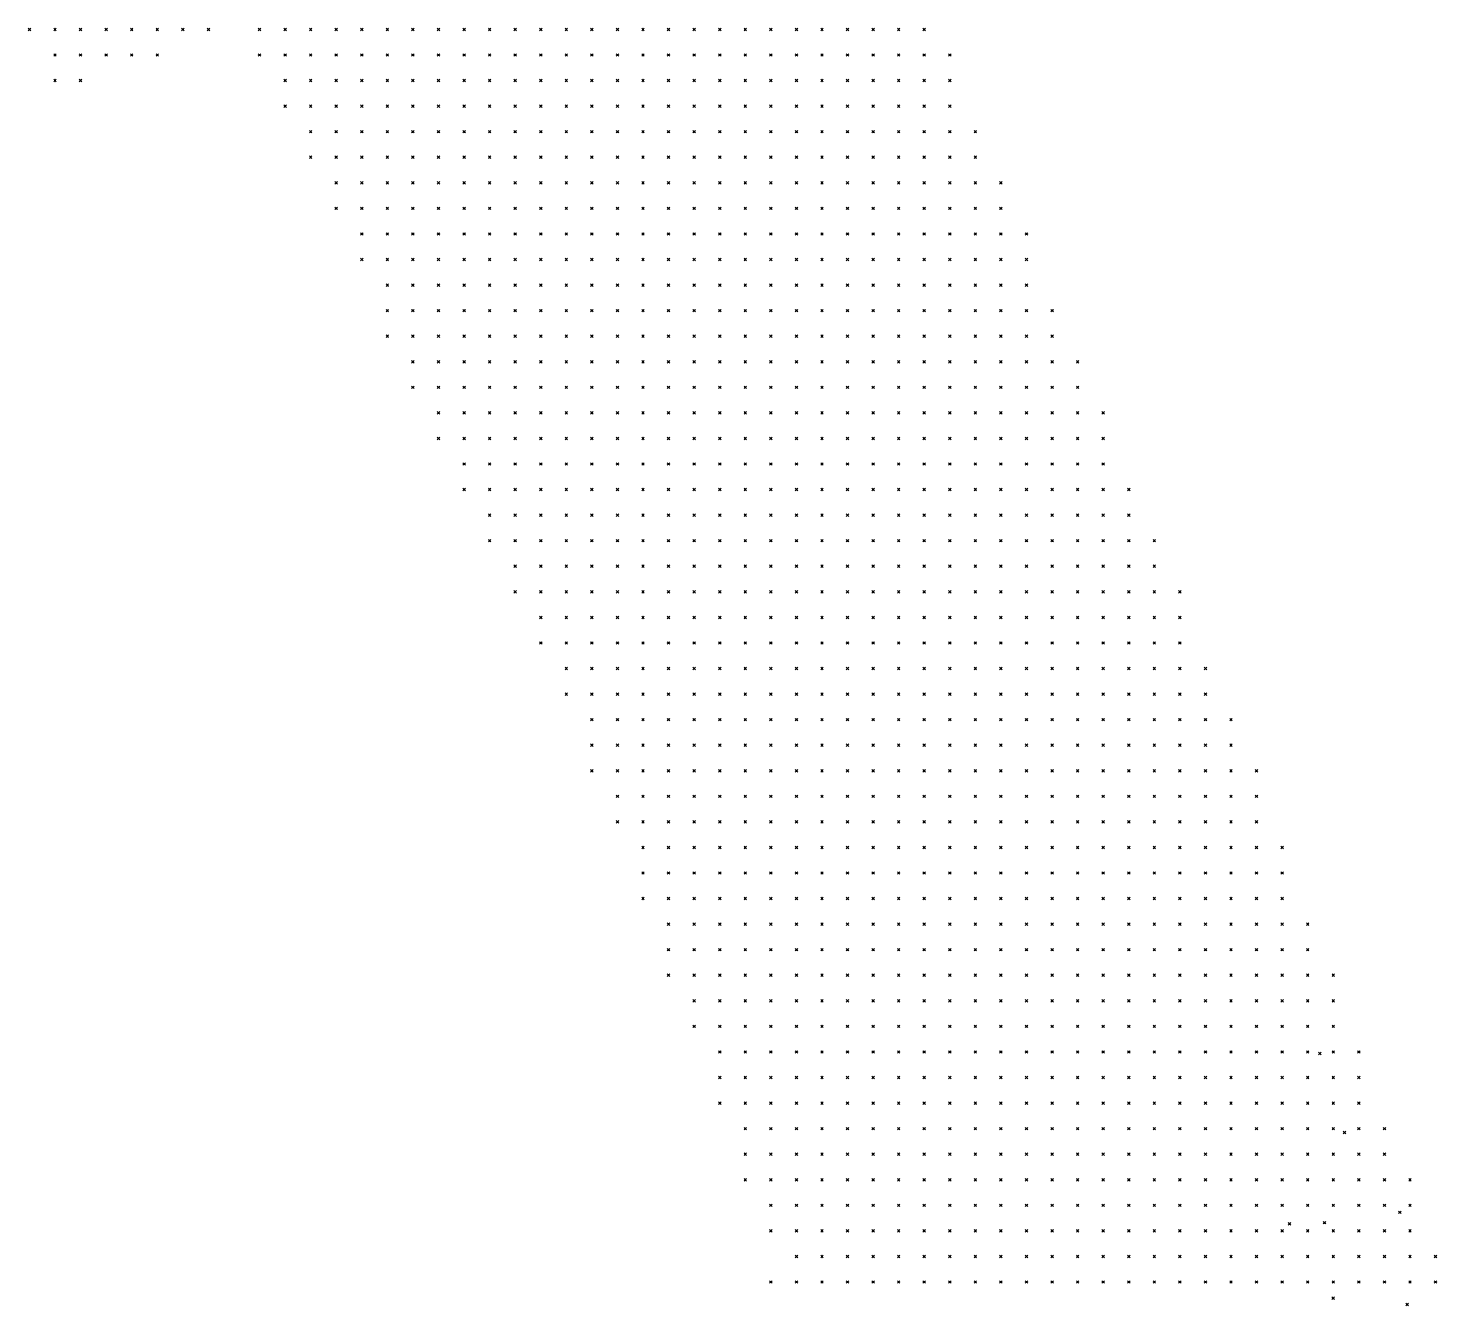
# Model space of a CAD drawing. Header units: metres. Extents: x 441556 to 446409, y 432338 to 461058.
# Drawn here: x 444950.2 to 445115.5, y 441809.6 to 441959.5 of the extents above; entities that cross this region are included whole.
import ezdxf

# ---------------------------------------------------------------- set-up
doc = ezdxf.new("R2010")
doc.units = ezdxf.units.M
doc.header["$MEASUREMENT"] = 0
doc.header["$PDMODE"] = 35
doc.header["$PDSIZE"] = 0.15
doc.layers.add('DTM-NOK-RevN_LIDAR_co_lidar', color=91, linetype='Continuous', lineweight=0)
doc.layers.add('DTM-NOK-RevN_RTK', color=32, linetype='Continuous', lineweight=0)

msp = doc.modelspace()

# ---------------------------------------------------------------- linework, layer by layer
at = {"layer": 'DTM-NOK-RevN_LIDAR_co_lidar'}
for p in [(444950.354, 441959.346, 333.88), (444953.354, 441959.346, 333.846), (444956.353, 441959.346, 333.7), (444959.352, 441959.346, 333.612), (444962.352, 441959.346, 333.556), (444965.351, 441959.346, 333.526), (444968.35, 441959.346, 333.519), (444971.35, 441959.346, 333.604), (444977.348, 441959.346, 333.695), (444980.348, 441959.346, 333.792), (444983.347, 441959.346, 333.913), (444986.346, 441959.346, 334.104), (444989.346, 441959.346, 334.391), (444992.345, 441959.346, 334.642), (444995.344, 441959.346, 334.699), (444998.344, 441959.346, 334.693), (445001.343, 441959.346, 334.7), (445004.342, 441959.346, 334.786), (445007.342, 441959.346, 334.946), (445010.341, 441959.346, 334.888), (445013.34, 441959.346, 334.859), (445016.34, 441959.346, 334.793), (445019.339, 441959.346, 334.622), (445022.339, 441959.346, 334.366), (445025.338, 441959.346, 334.035), (445028.337, 441959.346, 333.934), (445031.337, 441959.346, 333.906), (445034.336, 441959.346, 333.888), (445037.335, 441959.346, 333.884), (445040.335, 441959.346, 333.89), (445043.334, 441959.346, 333.914), (445046.333, 441959.346, 333.944), (445049.333, 441959.346, 333.966), (445052.332, 441959.346, 333.992), (445055.331, 441959.346, 334.039), (444953.354, 441956.347, 333.887), (444956.353, 441956.347, 333.7), (444959.352, 441956.347, 333.596), (444962.352, 441956.347, 333.562), (444965.351, 441956.347, 333.585), (444977.348, 441956.347, 333.672), (444980.348, 441956.347, 333.751), (444983.347, 441956.347, 333.842), (444986.346, 441956.347, 333.994), (444989.346, 441956.347, 334.235), (444992.345, 441956.347, 334.454), (444995.344, 441956.347, 334.561), (444998.344, 441956.347, 334.602), (445001.343, 441956.347, 334.62), (445004.342, 441956.347, 334.687), (445007.342, 441956.347, 334.89), (445010.341, 441956.347, 334.792), (445013.34, 441956.347, 334.779), (445016.34, 441956.347, 334.699), (445019.339, 441956.347, 334.525), (445022.339, 441956.347, 334.42), (445025.338, 441956.347, 334.203), (445028.337, 441956.347, 334.044), (445031.337, 441956.347, 333.933), (445034.336, 441956.347, 333.884), (445037.335, 441956.347, 333.878), (445040.335, 441956.347, 333.892), (445043.334, 441956.347, 333.971), (445046.333, 441956.347, 334.046), (445049.333, 441956.347, 334.05), (445052.332, 441956.347, 334.051), (445055.331, 441956.347, 334.078), (445058.331, 441956.347, 334.096), (444953.354, 441953.348, 333.883), (444956.353, 441953.348, 333.718), (444980.348, 441953.348, 333.705), (444983.347, 441953.348, 333.793), (444986.346, 441953.348, 333.917), (444989.346, 441953.348, 334.099), (444992.345, 441953.348, 334.271), (444995.344, 441953.348, 334.341), (444998.344, 441953.348, 334.387), (445001.343, 441953.348, 334.463), (445004.342, 441953.348, 334.518), (445007.342, 441953.348, 334.665), (445010.341, 441953.348, 334.721), (445013.34, 441953.348, 334.668), (445016.34, 441953.348, 334.594), (445019.339, 441953.348, 334.46), (445022.339, 441953.348, 334.347), (445025.338, 441953.348, 334.299), (445028.337, 441953.348, 334.193), (445031.337, 441953.348, 334.017), (445034.336, 441953.348, 333.928), (445037.335, 441953.348, 333.892), (445040.335, 441953.348, 333.905), (445043.334, 441953.348, 334.022), (445046.333, 441953.348, 334.144), (445049.333, 441953.348, 334.169), (445052.332, 441953.348, 334.153), (445055.331, 441953.348, 334.144), (445058.331, 441953.348, 334.118), (444980.348, 441950.348, 333.662), (444983.347, 441950.348, 333.752), (444986.346, 441950.348, 333.861), (444989.346, 441950.348, 334.042), (444992.345, 441950.348, 334.237), (444995.344, 441950.348, 334.209), (444998.344, 441950.348, 334.199), (445001.343, 441950.348, 334.282), (445004.342, 441950.348, 334.343), (445007.342, 441950.348, 334.478), (445010.341, 441950.348, 334.584), (445013.34, 441950.348, 334.477), (445016.34, 441950.348, 334.457), (445019.339, 441950.348, 334.348), (445022.339, 441950.348, 334.294), (445025.338, 441950.348, 334.257), (445028.337, 441950.348, 334.252), (445031.337, 441950.348, 334.142), (445034.336, 441950.348, 334.005), (445037.335, 441950.348, 333.922), (445040.335, 441950.348, 333.926), (445043.334, 441950.348, 334.048), (445046.333, 441950.348, 334.206), (445049.333, 441950.348, 334.239), (445052.332, 441950.348, 334.175), (445055.331, 441950.348, 334.143), (445058.331, 441950.348, 334.102), (444983.347, 441947.349, 333.706), (444986.346, 441947.349, 333.811), (444989.346, 441947.349, 333.944), (444992.345, 441947.349, 334.067), (444995.344, 441947.349, 334.082), (444998.344, 441947.349, 334.108), (445001.343, 441947.349, 334.12), (445004.342, 441947.349, 334.217), (445007.342, 441947.349, 334.294), (445010.341, 441947.349, 334.39), (445013.34, 441947.349, 334.265), (445016.34, 441947.349, 334.281), (445019.339, 441947.349, 334.229), (445022.339, 441947.349, 334.197), (445025.338, 441947.349, 334.179), (445028.337, 441947.349, 334.173), (445031.337, 441947.349, 334.262), (445034.336, 441947.349, 334.122), (445037.335, 441947.349, 333.977), (445040.335, 441947.349, 333.96), (445043.334, 441947.349, 334.066), (445046.333, 441947.349, 334.243), (445049.333, 441947.349, 334.252), (445052.332, 441947.349, 334.135), (445055.331, 441947.349, 334.137), (445058.331, 441947.349, 334.127), (445061.33, 441947.349, 334.132), (444983.347, 441944.35, 333.67), (444986.346, 441944.35, 333.754), (444989.346, 441944.35, 333.873), (444992.345, 441944.35, 333.957), (444995.344, 441944.35, 333.993), (444998.344, 441944.35, 334.081), (445001.343, 441944.35, 334.104), (445004.342, 441944.35, 334.122), (445007.342, 441944.35, 334.192), (445010.341, 441944.35, 334.517), (445013.34, 441944.35, 334.329), (445016.34, 441944.35, 334.214), (445019.339, 441944.35, 334.2), (445022.339, 441944.35, 334.191), (445025.338, 441944.35, 334.189), (445028.337, 441944.35, 334.201), (445031.337, 441944.35, 334.364), (445034.336, 441944.35, 334.297), (445037.335, 441944.35, 334.081), (445040.335, 441944.35, 333.974), (445043.334, 441944.35, 333.976), (445046.333, 441944.35, 334.128), (445049.333, 441944.35, 334.267), (445052.332, 441944.35, 334.218), (445055.331, 441944.35, 334.155), (445058.331, 441944.35, 334.126), (445061.33, 441944.35, 334.135), (444986.346, 441941.35, 333.703), (444989.346, 441941.35, 333.819), (444992.345, 441941.35, 333.945), (444995.344, 441941.35, 334.016), (444998.344, 441941.35, 334.111), (445001.343, 441941.35, 334.144), (445004.342, 441941.35, 334.175), (445007.342, 441941.35, 334.371), (445010.341, 441941.35, 334.644), (445013.34, 441941.35, 334.594), (445016.34, 441941.35, 334.299), (445019.339, 441941.35, 334.263), (445022.339, 441941.35, 334.21), (445025.338, 441941.35, 334.247), (445028.337, 441941.35, 334.289), (445031.337, 441941.35, 334.41), (445034.336, 441941.35, 334.455), (445037.335, 441941.35, 334.201), (445040.335, 441941.35, 334.005), (445043.334, 441941.35, 333.977), (445046.333, 441941.35, 334.048), (445049.333, 441941.35, 334.147), (445052.332, 441941.35, 334.188), (445055.331, 441941.35, 334.187), (445058.331, 441941.35, 334.155), (445061.33, 441941.35, 334.159), (445064.329, 441941.35, 334.183), (444986.346, 441938.351, 333.654), (444989.346, 441938.351, 333.741), (444992.345, 441938.351, 333.893), (444995.344, 441938.351, 334.041), (444998.344, 441938.351, 334.162), (445001.343, 441938.351, 334.21), (445004.342, 441938.351, 334.241), (445007.342, 441938.351, 334.484), (445010.341, 441938.351, 334.69), (445013.34, 441938.351, 334.842), (445016.34, 441938.351, 334.667), (445019.339, 441938.351, 334.515), (445022.339, 441938.351, 334.305), (445025.338, 441938.351, 334.436), (445028.337, 441938.351, 334.53), (445031.337, 441938.351, 334.551), (445034.336, 441938.351, 334.553), (445037.335, 441938.351, 334.326), (445040.335, 441938.351, 334.075), (445043.334, 441938.351, 333.983), (445046.333, 441938.351, 334.006), (445049.333, 441938.351, 334.068), (445052.332, 441938.351, 334.176), (445055.331, 441938.351, 334.268), (445058.331, 441938.351, 334.214), (445061.33, 441938.351, 334.178), (445064.329, 441938.351, 334.228), (444989.346, 441935.351, 333.703), (444992.345, 441935.351, 333.855), (444995.344, 441935.351, 334.067), (444998.344, 441935.351, 334.238), (445001.343, 441935.351, 334.322), (445004.342, 441935.351, 334.438), (445007.342, 441935.351, 334.713), (445010.341, 441935.351, 334.783), (445013.34, 441935.351, 334.865), (445016.34, 441935.351, 334.873), (445019.339, 441935.351, 334.699), (445022.339, 441935.351, 334.595), (445025.338, 441935.351, 334.568), (445028.337, 441935.351, 334.572), (445031.337, 441935.351, 334.596), (445034.336, 441935.351, 334.613), (445037.335, 441935.351, 334.52), (445040.335, 441935.351, 334.289), (445043.334, 441935.351, 334.09), (445046.333, 441935.351, 334.004), (445049.333, 441935.351, 333.979), (445052.332, 441935.351, 334.056), (445055.331, 441935.351, 334.213), (445058.331, 441935.351, 334.245), (445061.33, 441935.351, 334.229), (445064.329, 441935.351, 334.361), (445067.329, 441935.351, 334.367), (444989.346, 441932.352, 333.672), (444992.345, 441932.352, 333.779), (444995.344, 441932.352, 333.958), (444998.344, 441932.352, 334.306), (445001.343, 441932.352, 334.582), (445004.342, 441932.352, 334.664), (445007.342, 441932.352, 334.836), (445010.341, 441932.352, 334.858), (445013.34, 441932.352, 334.863), (445016.34, 441932.352, 334.897), (445019.339, 441932.352, 334.869), (445022.339, 441932.352, 334.8), (445025.338, 441932.352, 334.653), (445028.337, 441932.352, 334.587), (445031.337, 441932.352, 334.6), (445034.336, 441932.352, 334.655), (445037.335, 441932.352, 334.558), (445040.335, 441932.352, 334.437), (445043.334, 441932.352, 334.235), (445046.333, 441932.352, 334.051), (445049.333, 441932.352, 334.027), (445052.332, 441932.352, 334.093), (445055.331, 441932.352, 334.2), (445058.331, 441932.352, 334.271), (445061.33, 441932.352, 334.339), (445064.329, 441932.352, 334.455), (445067.329, 441932.352, 334.504), (444992.345, 441929.353, 333.735), (444995.344, 441929.353, 333.884), (444998.344, 441929.353, 334.2), (445001.343, 441929.353, 334.679), (445004.342, 441929.353, 334.758), (445007.342, 441929.353, 334.884), (445010.341, 441929.353, 334.857), (445013.34, 441929.353, 334.873), (445016.34, 441929.353, 334.898), (445019.339, 441929.353, 334.927), (445022.339, 441929.353, 334.825), (445025.338, 441929.353, 334.683), (445028.337, 441929.353, 334.593), (445031.337, 441929.353, 334.568), (445034.336, 441929.353, 334.535), (445037.335, 441929.353, 334.495), (445040.335, 441929.353, 334.524), (445043.334, 441929.353, 334.371), (445046.333, 441929.353, 334.105), (445049.333, 441929.353, 333.982), (445052.332, 441929.353, 333.99), (445055.331, 441929.353, 334.103), (445058.331, 441929.353, 334.232), (445061.33, 441929.353, 334.27), (445064.329, 441929.353, 334.354), (445067.329, 441929.353, 334.456), (444992.345, 441926.353, 333.667), (444995.344, 441926.353, 333.838), (444998.344, 441926.353, 334.225), (445001.343, 441926.353, 334.709), (445004.342, 441926.353, 334.754), (445007.342, 441926.353, 335.061), (445010.341, 441926.353, 334.838), (445013.34, 441926.353, 334.863), (445016.34, 441926.353, 334.969), (445019.339, 441926.353, 335.083), (445022.339, 441926.353, 334.807), (445025.338, 441926.353, 334.634), (445028.337, 441926.353, 334.59), (445031.337, 441926.353, 334.601), (445034.336, 441926.353, 334.433), (445037.335, 441926.353, 334.406), (445040.335, 441926.353, 334.492), (445043.334, 441926.353, 334.457), (445046.333, 441926.353, 334.242), (445049.333, 441926.353, 334.062), (445052.332, 441926.353, 334.039), (445055.331, 441926.353, 334.076), (445058.331, 441926.353, 334.154), (445061.33, 441926.353, 334.187), (445064.329, 441926.353, 334.301), (445067.329, 441926.353, 334.314), (445070.328, 441926.353, 334.299), (444992.345, 441923.354, 333.674), (444995.344, 441923.354, 333.8), (444998.344, 441923.354, 334.076), (445001.343, 441923.354, 334.418), (445004.342, 441923.354, 334.577), (445007.342, 441923.354, 335.029), (445010.341, 441923.354, 334.719), (445013.34, 441923.354, 334.807), (445016.34, 441923.354, 335.485), (445019.339, 441923.354, 335.067), (445022.339, 441923.354, 334.801), (445025.338, 441923.354, 334.629), (445028.337, 441923.354, 334.567), (445031.337, 441923.354, 334.613), (445034.336, 441923.354, 334.586), (445037.335, 441923.354, 334.559), (445040.335, 441923.354, 334.57), (445043.334, 441923.354, 334.529), (445046.333, 441923.354, 334.36), (445049.333, 441923.354, 334.194), (445052.332, 441923.354, 334.107), (445055.331, 441923.354, 334.056), (445058.331, 441923.354, 334.126), (445061.33, 441923.354, 334.196), (445064.329, 441923.354, 334.31), (445067.329, 441923.354, 334.341), (445070.328, 441923.354, 334.282), (444995.344, 441920.355, 333.74), (444998.344, 441920.355, 333.886), (445001.343, 441920.355, 334.189), (445004.342, 441920.355, 334.413), (445007.342, 441920.355, 334.586), (445010.341, 441920.355, 334.621), (445013.34, 441920.355, 334.83), (445016.34, 441920.355, 334.902), (445019.339, 441920.355, 334.838), (445022.339, 441920.355, 334.869), (445025.338, 441920.355, 334.854), (445028.337, 441920.355, 334.517), (445031.337, 441920.355, 334.406), (445034.336, 441920.355, 334.548), (445037.335, 441920.355, 334.557), (445040.335, 441920.355, 334.729), (445043.334, 441920.355, 334.826), (445046.333, 441920.355, 334.669), (445049.333, 441920.355, 334.47), (445052.332, 441920.355, 334.227), (445055.331, 441920.355, 334.032), (445058.331, 441920.355, 334.068), (445061.33, 441920.355, 334.177), (445064.329, 441920.355, 334.325), (445067.329, 441920.355, 334.298), (445070.328, 441920.355, 334.214), (445073.327, 441920.355, 334.27), (444995.344, 441917.355, 333.704), (444998.344, 441917.355, 333.795), (445001.343, 441917.355, 333.912), (445004.342, 441917.355, 334.102), (445007.342, 441917.355, 334.185), (445010.341, 441917.355, 334.213), (445013.34, 441917.355, 334.382), (445016.34, 441917.355, 334.293), (445019.339, 441917.355, 334.571), (445022.339, 441917.355, 334.472), (445025.338, 441917.355, 334.207), (445028.337, 441917.355, 334.061), (445031.337, 441917.355, 334.125), (445034.336, 441917.355, 334.361), (445037.335, 441917.355, 334.551), (445040.335, 441917.355, 334.723), (445043.334, 441917.355, 334.739), (445046.333, 441917.355, 334.586), (445049.333, 441917.355, 334.373), (445052.332, 441917.355, 334.143), (445055.331, 441917.355, 334.036), (445058.331, 441917.355, 334.075), (445061.33, 441917.355, 334.144), (445064.329, 441917.355, 334.27), (445067.329, 441917.355, 334.305), (445070.328, 441917.355, 334.244), (445073.327, 441917.355, 334.398), (444998.344, 441914.356, 333.771), (445001.343, 441914.356, 333.826), (445004.342, 441914.356, 333.859), (445007.342, 441914.356, 333.945), (445010.341, 441914.356, 333.889), (445013.34, 441914.356, 334.063), (445016.34, 441914.356, 333.994), (445019.339, 441914.356, 334.1), (445022.339, 441914.356, 334.05), (445025.338, 441914.356, 333.976), (445028.337, 441914.356, 333.94), (445031.337, 441914.356, 333.943), (445034.336, 441914.356, 333.96), (445037.335, 441914.356, 334.074), (445040.335, 441914.356, 334.183), (445043.334, 441914.356, 334.278), (445046.333, 441914.356, 334.421), (445049.333, 441914.356, 334.315), (445052.332, 441914.356, 334.064), (445055.331, 441914.356, 334.075), (445058.331, 441914.356, 334.096), (445061.33, 441914.356, 334.176), (445064.329, 441914.356, 334.188), (445067.329, 441914.356, 334.262), (445070.328, 441914.356, 334.375), (445073.327, 441914.356, 334.686), (445076.327, 441914.356, 334.829), (444998.344, 441911.357, 333.737), (445001.343, 441911.357, 333.795), (445004.342, 441911.357, 333.846), (445007.342, 441911.357, 333.878), (445010.341, 441911.357, 333.902), (445013.34, 441911.357, 333.971), (445016.34, 441911.357, 333.932), (445019.339, 441911.357, 333.943), (445022.339, 441911.357, 333.967), (445025.338, 441911.357, 333.92), (445028.337, 441911.357, 333.88), (445031.337, 441911.357, 333.851), (445034.336, 441911.357, 333.872), (445037.335, 441911.357, 333.927), (445040.335, 441911.357, 333.971), (445043.334, 441911.357, 334), (445046.333, 441911.357, 334.084), (445049.333, 441911.357, 334.185), (445052.332, 441911.357, 334.299), (445055.331, 441911.357, 334.371), (445058.331, 441911.357, 334.219), (445061.33, 441911.357, 334.143), (445064.329, 441911.357, 334.191), (445067.329, 441911.357, 334.226), (445070.328, 441911.357, 334.516), (445073.327, 441911.357, 334.731), (445076.327, 441911.357, 334.77), (445001.343, 441908.357, 333.773), (445004.342, 441908.357, 333.83), (445007.342, 441908.357, 333.883), (445010.341, 441908.357, 333.89), (445013.34, 441908.357, 333.924), (445016.34, 441908.357, 333.897), (445019.339, 441908.357, 333.859), (445022.339, 441908.357, 333.906), (445025.338, 441908.357, 333.895), (445028.337, 441908.357, 333.873), (445031.337, 441908.357, 333.863), (445034.336, 441908.357, 333.875), (445037.335, 441908.357, 333.901), (445040.335, 441908.357, 333.913), (445043.334, 441908.357, 333.933), (445046.333, 441908.357, 334.047), (445049.333, 441908.357, 334.331), (445052.332, 441908.357, 334.582), (445055.331, 441908.357, 334.604), (445058.331, 441908.357, 334.473), (445061.33, 441908.357, 334.146), (445064.329, 441908.357, 334.139), (445067.329, 441908.357, 334.232), (445070.328, 441908.357, 334.569), (445073.327, 441908.357, 334.715), (445076.327, 441908.357, 334.94), (445001.343, 441905.358, 333.757), (445004.342, 441905.358, 333.812), (445007.342, 441905.358, 333.878), (445010.341, 441905.358, 333.881), (445013.34, 441905.358, 333.839), (445016.34, 441905.358, 333.902), (445019.339, 441905.358, 333.866), (445022.339, 441905.358, 333.906), (445025.338, 441905.358, 333.909), (445028.337, 441905.358, 333.861), (445031.337, 441905.358, 333.874), (445034.336, 441905.358, 333.86), (445037.335, 441905.358, 333.864), (445040.335, 441905.358, 333.875), (445043.334, 441905.358, 333.899), (445046.333, 441905.358, 333.994), (445049.333, 441905.358, 334.252), (445052.332, 441905.358, 334.528), (445055.331, 441905.358, 334.608), (445058.331, 441905.358, 334.496), (445061.33, 441905.358, 334.146), (445064.329, 441905.358, 334.068), (445067.329, 441905.358, 334.161), (445070.328, 441905.358, 334.585), (445073.327, 441905.358, 334.785), (445076.327, 441905.358, 334.983), (445079.326, 441905.358, 334.848), (445004.342, 441902.359, 333.776), (445007.342, 441902.359, 333.84), (445010.341, 441902.359, 333.838), (445013.34, 441902.359, 333.817), (445016.34, 441902.359, 333.8), (445019.339, 441902.359, 333.855), (445022.339, 441902.359, 333.896), (445025.338, 441902.359, 333.885), (445028.337, 441902.359, 333.841), (445031.337, 441902.359, 333.853), (445034.336, 441902.359, 333.877), (445037.335, 441902.359, 333.882), (445040.335, 441902.359, 333.884), (445043.334, 441902.359, 333.9), (445046.333, 441902.359, 333.95), (445049.333, 441902.359, 334.06), (445052.332, 441902.359, 334.275), (445055.331, 441902.359, 334.508), (445058.331, 441902.359, 334.452), (445061.33, 441902.359, 334.128), (445064.329, 441902.359, 334.034), (445067.329, 441902.359, 334.116), (445070.328, 441902.359, 334.48), (445073.327, 441902.359, 334.763), (445076.327, 441902.359, 334.851), (445079.326, 441902.359, 334.722), (445004.342, 441899.359, 333.752), (445007.342, 441899.359, 333.799), (445010.341, 441899.359, 333.755), (445013.34, 441899.359, 333.808), (445016.34, 441899.359, 333.734), (445019.339, 441899.359, 333.832), (445022.339, 441899.359, 333.858), (445025.338, 441899.359, 333.82), (445028.337, 441899.359, 333.805), (445031.337, 441899.359, 333.836), (445034.336, 441899.359, 333.875), (445037.335, 441899.359, 333.891), (445040.335, 441899.359, 333.898), (445043.334, 441899.359, 333.925), (445046.333, 441899.359, 333.935), (445049.333, 441899.359, 333.939), (445052.332, 441899.359, 334.05), (445055.331, 441899.359, 334.244), (445058.331, 441899.359, 334.276), (445061.33, 441899.359, 334.116), (445064.329, 441899.359, 334.026), (445067.329, 441899.359, 334.125), (445070.328, 441899.359, 334.395), (445073.327, 441899.359, 334.635), (445076.327, 441899.359, 334.781), (445079.326, 441899.359, 334.745), (445082.325, 441899.359, 334.789), (445007.342, 441896.36, 333.806), (445010.341, 441896.36, 333.809), (445013.34, 441896.36, 333.822), (445016.34, 441896.36, 333.776), (445019.339, 441896.36, 333.768), (445022.339, 441896.36, 333.841), (445025.338, 441896.36, 333.821), (445028.337, 441896.36, 333.815), (445031.337, 441896.36, 333.855), (445034.336, 441896.36, 333.885), (445037.335, 441896.36, 333.897), (445040.335, 441896.36, 333.908), (445043.334, 441896.36, 333.908), (445046.333, 441896.36, 333.892), (445049.333, 441896.36, 333.904), (445052.332, 441896.36, 333.958), (445055.331, 441896.36, 334.016), (445058.331, 441896.36, 334.057), (445061.33, 441896.36, 334.053), (445064.329, 441896.36, 334.018), (445067.329, 441896.36, 334.144), (445070.328, 441896.36, 334.453), (445073.327, 441896.36, 334.691), (445076.327, 441896.36, 334.691), (445079.326, 441896.36, 334.727), (445082.325, 441896.36, 334.77), (445007.342, 441893.361, 333.792), (445010.341, 441893.361, 333.843), (445013.34, 441893.361, 333.85), (445016.34, 441893.361, 333.836), (445019.339, 441893.361, 333.804), (445022.339, 441893.361, 333.877), (445025.338, 441893.361, 333.865), (445028.337, 441893.361, 333.868), (445031.337, 441893.361, 333.855), (445034.336, 441893.361, 333.854), (445037.335, 441893.361, 333.882), (445040.335, 441893.361, 333.915), (445043.334, 441893.361, 333.919), (445046.333, 441893.361, 333.899), (445049.333, 441893.361, 333.902), (445052.332, 441893.361, 333.928), (445055.331, 441893.361, 333.947), (445058.331, 441893.361, 333.974), (445061.33, 441893.361, 333.996), (445064.329, 441893.361, 334.016), (445067.329, 441893.361, 334.116), (445070.328, 441893.361, 334.381), (445073.327, 441893.361, 334.627), (445076.327, 441893.361, 334.596), (445079.326, 441893.361, 334.694), (445082.325, 441893.361, 334.742), (445085.325, 441893.361, 334.731), (445010.341, 441890.361, 333.822), (445013.34, 441890.361, 333.861), (445016.34, 441890.361, 333.869), (445019.339, 441890.361, 333.904), (445022.339, 441890.361, 333.901), (445025.338, 441890.361, 333.844), (445028.337, 441890.361, 333.845), (445031.337, 441890.361, 333.84), (445034.336, 441890.361, 333.847), (445037.335, 441890.361, 333.877), (445040.335, 441890.361, 333.913), (445043.334, 441890.361, 333.941), (445046.333, 441890.361, 333.94), (445049.333, 441890.361, 333.927), (445052.332, 441890.361, 333.929), (445055.331, 441890.361, 333.951), (445058.331, 441890.361, 333.976), (445061.33, 441890.361, 333.981), (445064.329, 441890.361, 334.019), (445067.329, 441890.361, 334.087), (445070.328, 441890.361, 334.223), (445073.327, 441890.361, 334.476), (445076.327, 441890.361, 334.626), (445079.326, 441890.361, 334.677), (445082.325, 441890.361, 334.735), (445085.325, 441890.361, 334.809), (445010.341, 441887.362, 333.855), (445013.34, 441887.362, 333.863), (445016.34, 441887.362, 333.891), (445019.339, 441887.362, 333.872), (445022.339, 441887.362, 333.873), (445025.338, 441887.362, 333.83), (445028.337, 441887.362, 333.825), (445031.337, 441887.362, 333.856), (445034.336, 441887.362, 333.883), (445037.335, 441887.362, 333.901), (445040.335, 441887.362, 333.926), (445043.334, 441887.362, 333.938), (445046.333, 441887.362, 333.94), (445049.333, 441887.362, 333.952), (445052.332, 441887.362, 333.96), (445055.331, 441887.362, 333.961), (445058.331, 441887.362, 333.974), (445061.33, 441887.362, 333.988), (445064.329, 441887.362, 334.014), (445067.329, 441887.362, 334.105), (445070.328, 441887.362, 334.2), (445073.327, 441887.362, 334.445), (445076.327, 441887.362, 334.669), (445079.326, 441887.362, 334.608), (445082.325, 441887.362, 334.694), (445085.325, 441887.362, 334.809), (445013.34, 441884.363, 333.818), (445016.34, 441884.363, 333.897), (445019.339, 441884.363, 333.837), (445022.339, 441884.363, 333.846), (445025.338, 441884.363, 333.863), (445028.337, 441884.363, 333.882), (445031.337, 441884.363, 333.877), (445034.336, 441884.363, 333.883), (445037.335, 441884.363, 333.909), (445040.335, 441884.363, 333.931), (445043.334, 441884.363, 333.936), (445046.333, 441884.363, 333.931), (445049.333, 441884.363, 333.944), (445052.332, 441884.363, 333.969), (445055.331, 441884.363, 333.964), (445058.331, 441884.363, 333.97), (445061.33, 441884.363, 334.012), (445064.329, 441884.363, 334.011), (445067.329, 441884.363, 334.093), (445070.328, 441884.363, 334.177), (445073.327, 441884.363, 334.303), (445076.327, 441884.363, 334.556), (445079.326, 441884.363, 334.489), (445082.325, 441884.363, 334.581), (445085.325, 441884.363, 334.682), (445088.324, 441884.363, 334.691), (445013.34, 441881.363, 333.782), (445016.34, 441881.363, 333.834), (445019.339, 441881.363, 333.843), (445022.339, 441881.363, 333.805), (445025.338, 441881.363, 333.848), (445028.337, 441881.363, 333.878), (445031.337, 441881.363, 333.899), (445034.336, 441881.363, 333.91), (445037.335, 441881.363, 333.917), (445040.335, 441881.363, 333.902), (445043.334, 441881.363, 333.9), (445046.333, 441881.363, 333.922), (445049.333, 441881.363, 333.944), (445052.332, 441881.363, 333.97), (445055.331, 441881.363, 333.988), (445058.331, 441881.363, 333.983), (445061.33, 441881.363, 334.008), (445064.329, 441881.363, 334.022), (445067.329, 441881.363, 334.04), (445070.328, 441881.363, 334.1), (445073.327, 441881.363, 334.176), (445076.327, 441881.363, 334.311), (445079.326, 441881.363, 334.318), (445082.325, 441881.363, 334.433), (445085.325, 441881.363, 334.553), (445088.324, 441881.363, 334.663), (445016.34, 441878.364, 333.733), (445019.339, 441878.364, 333.741), (445022.339, 441878.364, 333.762), (445025.338, 441878.364, 333.856), (445028.337, 441878.364, 333.878), (445031.337, 441878.364, 333.908), (445034.336, 441878.364, 333.877), (445037.335, 441878.364, 333.878), (445040.335, 441878.364, 333.909), (445043.334, 441878.364, 333.931), (445046.333, 441878.364, 333.941), (445049.333, 441878.364, 333.943), (445052.332, 441878.364, 333.971), (445055.331, 441878.364, 334.012), (445058.331, 441878.364, 334.01), (445061.33, 441878.364, 334.022), (445064.329, 441878.364, 334.034), (445067.329, 441878.364, 334.037), (445070.328, 441878.364, 334.06), (445073.327, 441878.364, 334.109), (445076.327, 441878.364, 334.115), (445079.326, 441878.364, 334.12), (445082.325, 441878.364, 334.292), (445085.325, 441878.364, 334.322), (445088.324, 441878.364, 334.463), (445091.323, 441878.364, 334.67), (445016.34, 441875.365, 333.718), (445019.339, 441875.365, 333.745), (445022.339, 441875.365, 333.802), (445025.338, 441875.365, 333.791), (445028.337, 441875.365, 333.817), (445031.337, 441875.365, 333.879), (445034.336, 441875.365, 333.91), (445037.335, 441875.365, 333.915), (445040.335, 441875.365, 333.933), (445043.334, 441875.365, 333.956), (445046.333, 441875.365, 333.981), (445049.333, 441875.365, 333.996), (445052.332, 441875.365, 334.007), (445055.331, 441875.365, 334.022), (445058.331, 441875.365, 334.007), (445061.33, 441875.365, 334.017), (445064.329, 441875.365, 334.037), (445067.329, 441875.365, 334.052), (445070.328, 441875.365, 334.107), (445073.327, 441875.365, 334.167), (445076.327, 441875.365, 334.19), (445079.326, 441875.365, 334.148), (445082.325, 441875.365, 334.2), (445085.325, 441875.365, 334.258), (445088.324, 441875.365, 334.365), (445091.323, 441875.365, 334.631), (445016.34, 441872.365, 333.685), (445019.339, 441872.365, 333.69), (445022.339, 441872.365, 333.735), (445025.338, 441872.365, 333.753), (445028.337, 441872.365, 333.852), (445031.337, 441872.365, 333.895), (445034.336, 441872.365, 333.899), (445037.335, 441872.365, 333.931), (445040.335, 441872.365, 333.947), (445043.334, 441872.365, 333.961), (445046.333, 441872.365, 333.987), (445049.333, 441872.365, 334.005), (445052.332, 441872.365, 334.031), (445055.331, 441872.365, 334.055), (445058.331, 441872.365, 334.043), (445061.33, 441872.365, 334.031), (445064.329, 441872.365, 334.057), (445067.329, 441872.365, 334.084), (445070.328, 441872.365, 334.128), (445073.327, 441872.365, 334.314), (445076.327, 441872.365, 334.481), (445079.326, 441872.365, 334.328), (445082.325, 441872.365, 334.209), (445085.325, 441872.365, 334.386), (445088.324, 441872.365, 334.521), (445091.323, 441872.365, 334.89), (445094.323, 441872.365, 334.77), (445019.339, 441869.366, 333.797), (445022.339, 441869.366, 333.792), (445025.338, 441869.366, 333.805), (445028.337, 441869.366, 333.89), (445031.337, 441869.366, 333.917), (445034.336, 441869.366, 333.94), (445037.335, 441869.366, 333.951), (445040.335, 441869.366, 333.963), (445043.334, 441869.366, 333.952), (445046.333, 441869.366, 333.969), (445049.333, 441869.366, 334.047), (445052.332, 441869.366, 334.115), (445055.331, 441869.366, 334.114), (445058.331, 441869.366, 334.062), (445061.33, 441869.366, 334.06), (445064.329, 441869.366, 334.047), (445067.329, 441869.366, 334.099), (445070.328, 441869.366, 334.137), (445073.327, 441869.366, 334.275), (445076.327, 441869.366, 334.452), (445079.326, 441869.366, 334.407), (445082.325, 441869.366, 334.536), (445085.325, 441869.366, 334.323), (445088.324, 441869.366, 334.376), (445091.323, 441869.366, 334.516), (445094.323, 441869.366, 334.537), (445019.339, 441866.367, 333.817), (445022.339, 441866.367, 333.851), (445025.338, 441866.367, 333.882), (445028.337, 441866.367, 333.852), (445031.337, 441866.367, 333.884), (445034.336, 441866.367, 333.933), (445037.335, 441866.367, 333.939), (445040.335, 441866.367, 333.933), (445043.334, 441866.367, 333.94), (445046.333, 441866.367, 334.047), (445049.333, 441866.367, 334.164), (445052.332, 441866.367, 334.155), (445055.331, 441866.367, 334.103), (445058.331, 441866.367, 334.073), (445061.33, 441866.367, 334.103), (445064.329, 441866.367, 334.127), (445067.329, 441866.367, 334.139), (445070.328, 441866.367, 334.111), (445073.327, 441866.367, 334.091), (445076.327, 441866.367, 334.162), (445079.326, 441866.367, 334.222), (445082.325, 441866.367, 334.483), (445085.325, 441866.367, 334.406), (445088.324, 441866.367, 334.356), (445091.323, 441866.367, 334.472), (445094.323, 441866.367, 334.531), (445022.339, 441863.367, 333.895), (445025.338, 441863.367, 333.875), (445028.337, 441863.367, 333.832), (445031.337, 441863.367, 333.838), (445034.336, 441863.367, 333.867), (445037.335, 441863.367, 333.938), (445040.335, 441863.367, 333.948), (445043.334, 441863.367, 333.916), (445046.333, 441863.367, 333.937), (445049.333, 441863.367, 334.015), (445052.332, 441863.367, 334.107), (445055.331, 441863.367, 334.133), (445058.331, 441863.367, 334.074), (445061.33, 441863.367, 334.052), (445064.329, 441863.367, 334.071), (445067.329, 441863.367, 334.102), (445070.328, 441863.367, 334.113), (445073.327, 441863.367, 334.095), (445076.327, 441863.367, 334.119), (445079.326, 441863.367, 334.067), (445082.325, 441863.367, 334.082), (445085.325, 441863.367, 334.296), (445088.324, 441863.367, 334.392), (445091.323, 441863.367, 334.357), (445094.323, 441863.367, 334.477), (445097.322, 441863.367, 334.573), (445022.339, 441860.368, 333.845), (445025.338, 441860.368, 333.83), (445028.337, 441860.368, 333.851), (445031.337, 441860.368, 333.815), (445034.336, 441860.368, 333.867), (445037.335, 441860.368, 333.955), (445040.335, 441860.368, 333.957), (445043.334, 441860.368, 333.929), (445046.333, 441860.368, 333.968), (445049.333, 441860.368, 334.037), (445052.332, 441860.368, 334.104), (445055.331, 441860.368, 334.163), (445058.331, 441860.368, 334.128), (445061.33, 441860.368, 334.075), (445064.329, 441860.368, 334.123), (445067.329, 441860.368, 334.143), (445070.328, 441860.368, 334.17), (445073.327, 441860.368, 334.191), (445076.327, 441860.368, 334.205), (445079.326, 441860.368, 334.186), (445082.325, 441860.368, 334.105), (445085.325, 441860.368, 334.183), (445088.324, 441860.368, 334.357), (445091.323, 441860.368, 334.36), (445094.323, 441860.368, 334.318), (445097.322, 441860.368, 334.289), (445022.339, 441857.369, 333.833), (445025.338, 441857.369, 333.867), (445028.337, 441857.369, 333.832), (445031.337, 441857.369, 333.827), (445034.336, 441857.369, 333.872), (445037.335, 441857.369, 333.967), (445040.335, 441857.369, 333.995), (445043.334, 441857.369, 333.982), (445046.333, 441857.369, 333.986), (445049.333, 441857.369, 333.988), (445052.332, 441857.369, 334.06), (445055.331, 441857.369, 334.176), (445058.331, 441857.369, 334.174), (445061.33, 441857.369, 334.18), (445064.329, 441857.369, 334.149), (445067.329, 441857.369, 334.092), (445070.328, 441857.369, 334.148), (445073.327, 441857.369, 334.176), (445076.327, 441857.369, 334.171), (445079.326, 441857.369, 334.179), (445082.325, 441857.369, 334.15), (445085.325, 441857.369, 334.161), (445088.324, 441857.369, 334.213), (445091.323, 441857.369, 334.232), (445094.323, 441857.369, 334.206), (445097.322, 441857.369, 334.091), (445025.338, 441854.369, 333.877), (445028.337, 441854.369, 333.853), (445031.337, 441854.369, 333.876), (445034.336, 441854.369, 333.906), (445037.335, 441854.369, 333.892), (445040.335, 441854.369, 333.939), (445043.334, 441854.369, 333.963), (445046.333, 441854.369, 333.975), (445049.333, 441854.369, 334.022), (445052.332, 441854.369, 334.075), (445055.331, 441854.369, 334.106), (445058.331, 441854.369, 334.073), (445061.33, 441854.369, 334.143), (445064.329, 441854.369, 334.128), (445067.329, 441854.369, 334.075), (445070.328, 441854.369, 334.16), (445073.327, 441854.369, 334.151), (445076.327, 441854.369, 334.116), (445079.326, 441854.369, 334.085), (445082.325, 441854.369, 334.094), (445085.325, 441854.369, 334.107), (445088.324, 441854.369, 334.109), (445091.323, 441854.369, 334.121), (445094.323, 441854.369, 334.105), (445097.322, 441854.369, 334.06), (445100.321, 441854.369, 334.038), (445025.338, 441851.37, 333.901), (445028.337, 441851.37, 333.885), (445031.337, 441851.37, 333.865), (445034.336, 441851.37, 333.851), (445037.335, 441851.37, 333.872), (445040.335, 441851.37, 333.903), (445043.334, 441851.37, 333.921), (445046.333, 441851.37, 333.924), (445049.333, 441851.37, 333.948), (445052.332, 441851.37, 334.011), (445055.331, 441851.37, 334.043), (445058.331, 441851.37, 334.026), (445061.33, 441851.37, 334.069), (445064.329, 441851.37, 334.13), (445067.329, 441851.37, 334.093), (445070.328, 441851.37, 334.097), (445073.327, 441851.37, 334.089), (445076.327, 441851.37, 334.087), (445079.326, 441851.37, 334.068), (445082.325, 441851.37, 334.065), (445085.325, 441851.37, 334.075), (445088.324, 441851.37, 334.088), (445091.323, 441851.37, 334.073), (445094.323, 441851.37, 334.057), (445097.322, 441851.37, 334.06), (445100.321, 441851.37, 334.118), (445025.338, 441848.371, 333.892), (445028.337, 441848.371, 333.865), (445031.337, 441848.371, 333.885), (445034.336, 441848.371, 333.862), (445037.335, 441848.371, 333.88), (445040.335, 441848.371, 333.889), (445043.334, 441848.371, 333.891), (445046.333, 441848.371, 333.895), (445049.333, 441848.371, 333.906), (445052.332, 441848.371, 333.964), (445055.331, 441848.371, 334.021), (445058.331, 441848.371, 334.025), (445061.33, 441848.371, 334.035), (445064.329, 441848.371, 334.041), (445067.329, 441848.371, 334.029), (445070.328, 441848.371, 334.044), (445073.327, 441848.371, 334.031), (445076.327, 441848.371, 334.076), (445079.326, 441848.371, 334.08), (445082.325, 441848.371, 334.078), (445085.325, 441848.371, 334.048), (445088.324, 441848.371, 334.024), (445091.323, 441848.371, 334.017), (445094.323, 441848.371, 334.01), (445097.322, 441848.371, 334.09), (445100.321, 441848.371, 334.228), (445103.321, 441848.371, 334.432), (445028.337, 441845.371, 333.888), (445031.337, 441845.371, 333.902), (445034.336, 441845.371, 333.902), (445037.335, 441845.371, 333.926), (445040.335, 441845.371, 333.974), (445043.334, 441845.371, 334), (445046.333, 441845.371, 334.01), (445049.333, 441845.371, 333.993), (445052.332, 441845.371, 333.96), (445055.331, 441845.371, 333.965), (445058.331, 441845.371, 333.98), (445061.33, 441845.371, 334.001), (445064.329, 441845.371, 334.034), (445067.329, 441845.371, 334.049), (445070.328, 441845.371, 334.058), (445073.327, 441845.371, 334.095), (445076.327, 441845.371, 334.049), (445079.326, 441845.371, 334.054), (445082.325, 441845.371, 334.035), (445085.325, 441845.371, 334.008), (445088.324, 441845.371, 333.999), (445091.323, 441845.371, 334.019), (445094.323, 441845.371, 334.102), (445097.322, 441845.371, 334.193), (445100.321, 441845.371, 334.37), (445103.321, 441845.371, 334.66), (445028.337, 441842.372, 333.926), (445031.337, 441842.372, 333.938), (445034.336, 441842.372, 333.983), (445037.335, 441842.372, 334.035), (445040.335, 441842.372, 334.109), (445043.334, 441842.372, 334.225), (445046.333, 441842.372, 334.293), (445049.333, 441842.372, 334.229), (445052.332, 441842.372, 334.085), (445055.331, 441842.372, 333.977), (445058.331, 441842.372, 333.956), (445061.33, 441842.372, 333.985), (445064.329, 441842.372, 334.009), (445067.329, 441842.372, 334.012), (445070.328, 441842.372, 334.031), (445073.327, 441842.372, 334.043), (445076.327, 441842.372, 334), (445079.326, 441842.372, 334.014), (445082.325, 441842.372, 334.002), (445085.325, 441842.372, 333.964), (445088.324, 441842.372, 334.017), (445091.323, 441842.372, 334.154), (445094.323, 441842.372, 334.221), (445097.322, 441842.372, 334.439), (445100.321, 441842.372, 334.572), (445103.321, 441842.372, 334.671), (445031.337, 441839.373, 333.99), (445034.336, 441839.373, 334.061), (445037.335, 441839.373, 334.144), (445040.335, 441839.373, 334.243), (445043.334, 441839.373, 334.352), (445046.333, 441839.373, 334.521), (445049.333, 441839.373, 334.625), (445052.332, 441839.373, 334.542), (445055.331, 441839.373, 334.376), (445058.331, 441839.373, 334.175), (445061.33, 441839.373, 334.03), (445064.329, 441839.373, 333.93), (445067.329, 441839.373, 333.972), (445070.328, 441839.373, 334.007), (445073.327, 441839.373, 333.983), (445076.327, 441839.373, 333.973), (445079.326, 441839.373, 333.986), (445082.325, 441839.373, 333.977), (445085.325, 441839.373, 334.119), (445088.324, 441839.373, 334.195), (445091.323, 441839.373, 334.322), (445094.323, 441839.373, 334.413), (445097.322, 441839.373, 334.623), (445100.321, 441839.373, 334.644), (445103.321, 441839.373, 334.66), (445106.32, 441839.373, 334.655), (445031.337, 441836.373, 334.027), (445034.336, 441836.373, 334.122), (445037.335, 441836.373, 334.236), (445040.335, 441836.373, 334.398), (445043.334, 441836.373, 334.532), (445046.333, 441836.373, 334.684), (445049.333, 441836.373, 334.83), (445052.332, 441836.373, 334.871), (445055.331, 441836.373, 334.855), (445058.331, 441836.373, 334.742), (445061.33, 441836.373, 334.466), (445064.329, 441836.373, 333.975), (445067.329, 441836.373, 333.976), (445070.328, 441836.373, 333.934), (445073.327, 441836.373, 333.929), (445076.327, 441836.373, 333.967), (445079.326, 441836.373, 333.978), (445082.325, 441836.373, 334.098), (445085.325, 441836.373, 334.216), (445088.324, 441836.373, 334.433), (445091.323, 441836.373, 334.52), (445094.323, 441836.373, 334.526), (445097.322, 441836.373, 334.61), (445100.321, 441836.373, 334.785), (445103.321, 441836.373, 334.72), (445106.32, 441836.373, 334.682), (445031.337, 441833.374, 334.057), (445034.336, 441833.374, 334.177), (445037.335, 441833.374, 334.3), (445040.335, 441833.374, 334.523), (445043.334, 441833.374, 334.7), (445046.333, 441833.374, 334.761), (445049.333, 441833.374, 334.858), (445052.332, 441833.374, 334.988), (445055.331, 441833.374, 335.062), (445058.331, 441833.374, 335.052), (445061.33, 441833.374, 334.905), (445064.329, 441833.374, 334.589), (445067.329, 441833.374, 334.275), (445070.328, 441833.374, 333.903), (445073.327, 441833.374, 333.902), (445076.327, 441833.374, 333.967), (445079.326, 441833.374, 333.978), (445082.325, 441833.374, 334.192), (445085.325, 441833.374, 334.242), (445088.324, 441833.374, 334.479), (445091.323, 441833.374, 334.495), (445094.323, 441833.374, 334.529), (445097.322, 441833.374, 334.519), (445100.321, 441833.374, 334.86), (445103.321, 441833.374, 334.839), (445106.32, 441833.374, 334.771), (445034.336, 441830.374, 334.249), (445037.335, 441830.374, 334.357), (445040.335, 441830.374, 334.548), (445043.334, 441830.374, 334.759), (445046.333, 441830.374, 334.826), (445049.333, 441830.374, 334.871), (445052.332, 441830.374, 334.992), (445055.331, 441830.374, 335.075), (445058.331, 441830.374, 335.061), (445061.33, 441830.374, 335.049), (445064.329, 441830.374, 335.126), (445067.329, 441830.374, 334.819), (445070.328, 441830.374, 334.338), (445073.327, 441830.374, 334.208), (445076.327, 441830.374, 333.934), (445079.326, 441830.374, 334.093), (445082.325, 441830.374, 334.219), (445085.325, 441830.374, 334.276), (445088.324, 441830.374, 334.436), (445091.323, 441830.374, 334.424), (445094.323, 441830.374, 334.482), (445097.322, 441830.374, 334.503), (445100.321, 441830.374, 334.714), (445103.321, 441830.374, 334.875), (445106.32, 441830.374, 334.866), (445109.319, 441830.374, 334.811), (445034.336, 441827.375, 334.242), (445037.335, 441827.375, 334.358), (445040.335, 441827.375, 334.541), (445043.334, 441827.375, 334.784), (445046.333, 441827.375, 334.899), (445049.333, 441827.375, 334.916), (445052.332, 441827.375, 334.967), (445055.331, 441827.375, 335.027), (445058.331, 441827.375, 335.054), (445061.33, 441827.375, 335.082), (445064.329, 441827.375, 335.199), (445067.329, 441827.375, 335.129), (445070.328, 441827.375, 334.83), (445073.327, 441827.375, 334.609), (445076.327, 441827.375, 334.101), (445079.326, 441827.375, 334.202), (445082.325, 441827.375, 334.245), (445085.325, 441827.375, 334.326), (445088.324, 441827.375, 334.483), (445091.323, 441827.375, 334.514), (445094.323, 441827.375, 334.588), (445097.322, 441827.375, 334.741), (445100.321, 441827.375, 334.86), (445103.321, 441827.375, 334.939), (445106.32, 441827.375, 334.902), (445109.319, 441827.375, 334.835), (445034.336, 441824.376, 334.176), (445037.335, 441824.376, 334.32), (445040.335, 441824.376, 334.568), (445043.334, 441824.376, 334.82), (445046.333, 441824.376, 334.916), (445049.333, 441824.376, 334.937), (445052.332, 441824.376, 334.976), (445055.331, 441824.376, 335.006), (445058.331, 441824.376, 335.041), (445061.33, 441824.376, 335.063), (445064.329, 441824.376, 335.114), (445067.329, 441824.376, 334.987), (445070.328, 441824.376, 334.852), (445073.327, 441824.376, 334.74), (445076.327, 441824.376, 334.48), (445079.326, 441824.376, 334.327), (445082.325, 441824.376, 334.349), (445085.325, 441824.376, 334.342), (445088.324, 441824.376, 334.567), (445091.323, 441824.376, 334.649), (445094.323, 441824.376, 334.788), (445097.322, 441824.376, 334.985), (445100.321, 441824.376, 335.095), (445103.321, 441824.376, 334.998), (445106.32, 441824.376, 334.891), (445109.319, 441824.376, 334.851), (445112.319, 441824.376, 334.845), (445037.335, 441821.376, 334.3), (445040.335, 441821.376, 334.554), (445043.334, 441821.376, 334.771), (445046.333, 441821.376, 334.863), (445049.333, 441821.376, 334.924), (445052.332, 441821.376, 335.004), (445055.331, 441821.376, 335.037), (445058.331, 441821.376, 335.021), (445061.33, 441821.376, 335.004), (445064.329, 441821.376, 335.032), (445067.329, 441821.376, 334.728), (445070.328, 441821.376, 334.712), (445073.327, 441821.376, 334.716), (445076.327, 441821.376, 334.693), (445079.326, 441821.376, 334.562), (445082.325, 441821.376, 334.54), (445085.325, 441821.376, 334.414), (445088.324, 441821.376, 334.655), (445091.323, 441821.376, 334.742), (445094.323, 441821.376, 334.846), (445097.322, 441821.376, 334.932), (445100.321, 441821.376, 334.936), (445103.321, 441821.376, 334.911), (445106.32, 441821.376, 334.87), (445109.319, 441821.376, 334.832), (445112.319, 441821.376, 334.826), (445037.335, 441818.377, 334.252), (445040.335, 441818.377, 334.466), (445043.334, 441818.377, 334.648), (445046.333, 441818.377, 334.785), (445049.333, 441818.377, 334.896), (445052.332, 441818.377, 334.996), (445055.331, 441818.377, 335.052), (445058.331, 441818.377, 335.019), (445061.33, 441818.377, 335.005), (445064.329, 441818.377, 334.966), (445067.329, 441818.377, 334.675), (445070.328, 441818.377, 334.686), (445073.327, 441818.377, 334.688), (445076.327, 441818.377, 334.689), (445079.326, 441818.377, 334.697), (445082.325, 441818.377, 334.664), (445085.325, 441818.377, 334.633), (445088.324, 441818.377, 334.767), (445091.323, 441818.377, 334.81), (445094.323, 441818.377, 334.827), (445097.322, 441818.377, 334.817), (445100.321, 441818.377, 334.797), (445103.321, 441818.377, 334.843), (445106.32, 441818.377, 334.863), (445109.319, 441818.377, 334.83), (445112.319, 441818.377, 334.816), (445040.335, 441815.378, 334.4), (445043.334, 441815.378, 334.626), (445046.333, 441815.378, 334.756), (445049.333, 441815.378, 334.844), (445052.332, 441815.378, 334.957), (445055.331, 441815.378, 335.053), (445058.331, 441815.378, 335.011), (445061.33, 441815.378, 334.999), (445064.329, 441815.378, 334.879), (445067.329, 441815.378, 334.705), (445070.328, 441815.378, 334.687), (445073.327, 441815.378, 334.686), (445076.327, 441815.378, 334.69), (445079.326, 441815.378, 334.697), (445082.325, 441815.378, 334.693), (445085.325, 441815.378, 334.758), (445088.324, 441815.378, 334.816), (445091.323, 441815.378, 334.848), (445094.323, 441815.378, 334.826), (445097.322, 441815.378, 334.803), (445100.321, 441815.378, 334.801), (445103.321, 441815.378, 334.837), (445106.32, 441815.378, 334.864), (445109.319, 441815.378, 334.844), (445112.319, 441815.378, 334.827), (445115.318, 441815.378, 334.817), (445037.335, 441812.378, 334.182), (445040.335, 441812.378, 334.367), (445043.334, 441812.378, 334.624), (445046.333, 441812.378, 334.756), (445049.333, 441812.378, 334.869), (445052.332, 441812.378, 334.986), (445055.331, 441812.378, 335.056), (445058.331, 441812.378, 335.036), (445061.33, 441812.378, 335.005), (445064.329, 441812.378, 334.91), (445067.329, 441812.378, 334.691), (445070.328, 441812.378, 334.678), (445073.327, 441812.378, 334.685), (445076.327, 441812.378, 334.69), (445079.326, 441812.378, 334.691), (445082.325, 441812.378, 334.701), (445085.325, 441812.378, 334.733), (445088.324, 441812.378, 334.824), (445091.323, 441812.378, 334.848), (445094.323, 441812.378, 334.825), (445097.322, 441812.378, 334.814), (445100.321, 441812.378, 334.815), (445103.321, 441812.378, 334.818), (445106.32, 441812.378, 334.854), (445109.319, 441812.378, 334.835), (445112.319, 441812.378, 334.804), (445115.318, 441812.378, 334.798)]:
    msp.add_point(p, dxfattribs=at)
at = {"layer": 'DTM-NOK-RevN_RTK'}
for p in [(445101.745, 441839.194, 334.615), (445104.637, 441829.909, 334.612), (445111.12, 441820.555, 334.77), (445098.176, 441819.197, 334.577), (445102.289, 441819.337, 334.739), (445103.312, 441810.471, 334.616), (445111.977, 441809.734, 334.667)]:
    msp.add_point(p, dxfattribs=at)

doc.saveas('drawing.dxf')
